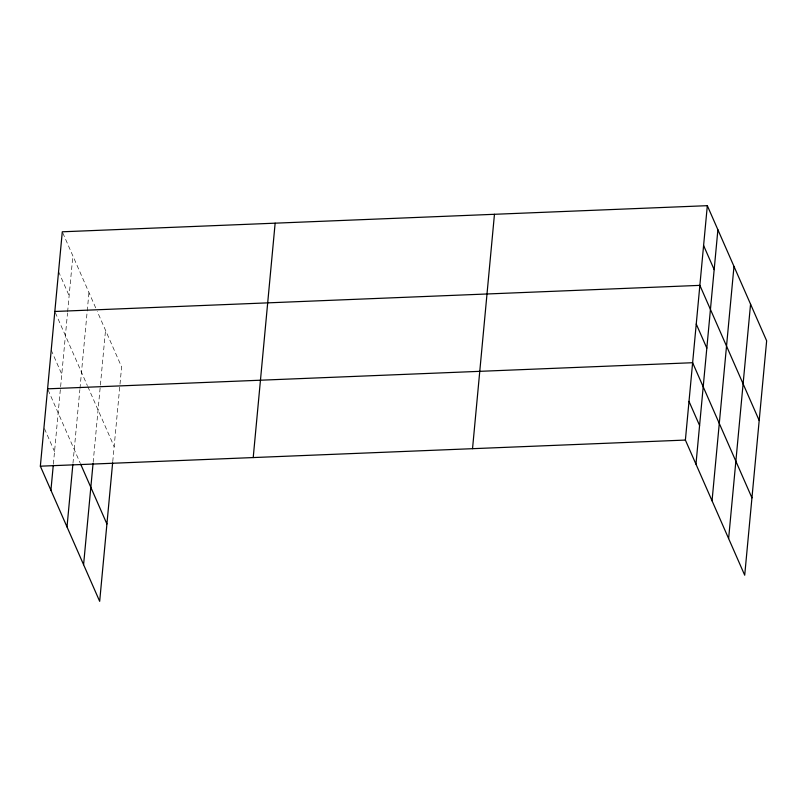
<?xml version="1.0" encoding="UTF-8"?>
<svg xmlns="http://www.w3.org/2000/svg" width="807" height="807" viewBox="0 0 807 807"><rect width="100%" height="100%" fill="white"/><g stroke="black" fill="none" stroke-linecap="round" stroke-linejoin="round"><path stroke-width="0.61" stroke-dasharray="4.04 3.03" d="M53.373 464.075L67.506 313.156M67.617 311.916L72.862 255.88M72.963 463.299L79.853 389.69M79.974 388.439L88.952 292.527M93.158 462.381L100.28 386.321M100.401 385.07L105.525 330.285M112.748 461.594L121.615 366.933L97.233 311.401M62.795 232.93L96.265 309.182M58.558 271.636L69.13 295.725M55.33 312.632L87.338 385.544M87.832 386.654L114.15 446.624M51.214 350.157L61.786 374.246M48.097 389.983L80.105 462.895M44.476 428.658L54.543 451.597"/><path stroke-width="1.21" d="M112.637 462.845L99.675 601.326L40.35 466.184L62.29 231.791L707.325 205.674L766.65 340.816L744.71 575.209L685.385 440.067L707.325 205.674M50.922 490.273L53.262 465.326M67.011 526.921L72.852 464.539M83.585 564.678L93.047 463.622M253.216 457.569L275.147 223.166M472.529 448.692L494.459 214.289M695.967 464.156L717.897 229.763M712.046 500.804L733.987 266.411M728.62 538.562L750.56 304.168M54.826 311.482L699.871 285.365L759.195 420.508M47.593 388.833L692.628 362.716L751.953 497.858M40.35 466.184L685.385 440.067M703.593 245.52L714.175 269.609M696.249 324.041L706.821 348.13M689.007 401.392L699.578 425.481M80.589 464.005L106.917 523.975"/></g></svg>
